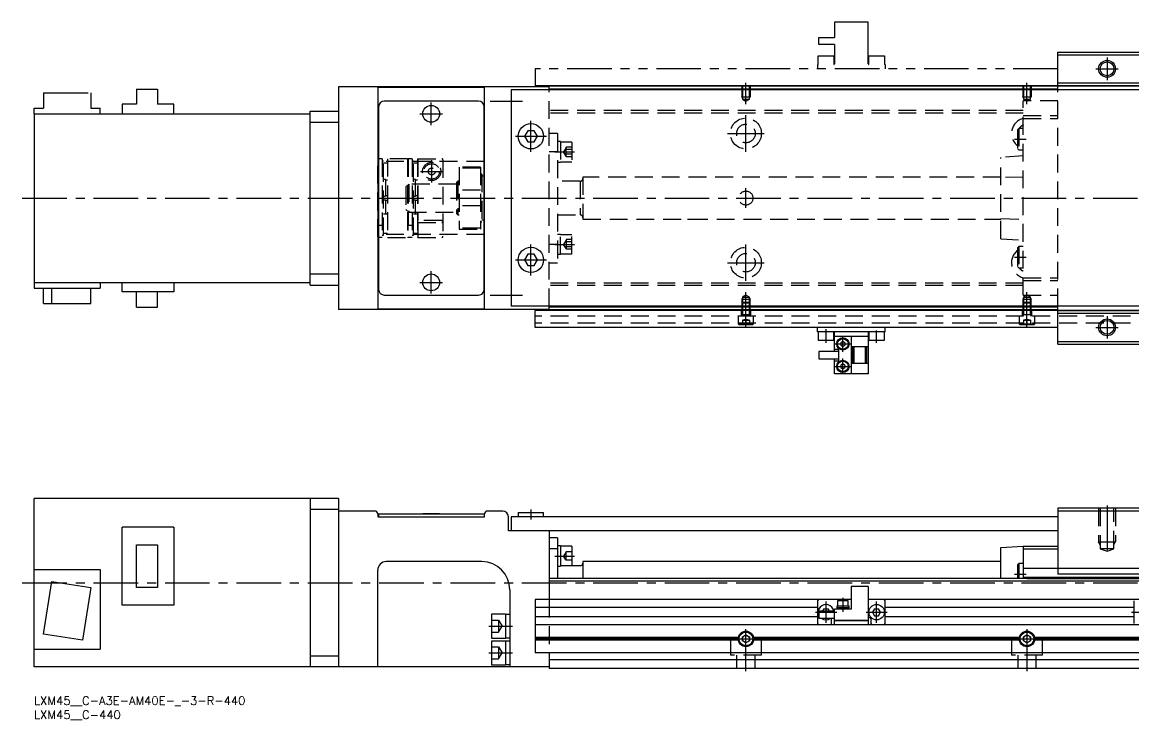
# Model space of a CAD drawing. Extents: x -4 to 777, y -8 to 240.
# Drawn here: x -4.2 to 391.3, y -8.3 to 240 of the extents above; entities that cross this region are included whole.
import ezdxf

# ---------------------------------------------------------------- set-up
doc = ezdxf.new("R2010")
doc.units = 0
doc.header["$LTSCALE"] = 0.5
for name, pattern in [('CENTER', [50.8, 31.75, -6.35, 6.35, -6.35]), ('DASHED', [19.05, 12.7, -6.35]), ('PHANTOM', [63.5, 31.75, -6.35, 6.35, -6.35, 6.35, -6.35])]:
    doc.linetypes.add(name, pattern=pattern)
for name, color, linetype in [('MSM_CENTER', 1, 'CENTER'), ('MSM_CONTINUOUS', 7, 'CONTINUOUS'), ('MSM_DASHED', 4, 'DASHED'), ('MSM_IMAGINARY', 6, 'PHANTOM'), ('MSM_NARROW', 5, 'CONTINUOUS'), ('MSM_PART_NUMBER', 7, 'CONTINUOUS')]:
    doc.layers.add(name, color=color, linetype=linetype)
doc.styles.get("Standard").update_dxf_attribs({"font": 'txt.shx', "height": 3, "bigfont": 'bigfont.shx'})

# ---------------------------------------------------------------- blocks, each defined once
blk = doc.blocks.new('*U8')
at = {"layer": 'MSM_PART_NUMBER'}
blk.add_text('LXM45__C-A3E-AM40E-_-3-R-440', height=3, dxfattribs=at).set_placement((0, -3))
blk = doc.blocks.new('*U9')
at = {"layer": 'MSM_PART_NUMBER'}
blk.add_text('LXM45__C-440', height=3, dxfattribs=at).set_placement((0, -8))

msp = doc.modelspace()

# ---------------------------------------------------------------- linework, layer by layer
at = {"layer": 'MSM_CENTER'}
for p, q in [((381.8, 227.38), (381.8, 219.38)), ((377.8, 223.38), (385.8, 223.38)), ((253.3, 210.87), (253.3, 218.38)), ((353.3, 210.87), (353.3, 218.38)), ((141.3, 203.38), (141.3, 211.38)), ((162.3, 211.88), (173.8, 211.88)), ((137.3, 207.38), (145.3, 207.38)), ((253.3, 193.88), (253.3, 206.88)), ((176.8, 193.88), (176.8, 204.88)), ((171.3, 199.38), (182.3, 199.38)), ((246.8, 200.38), (259.8, 200.38)), ((348.9, 198.38), (353, 198.38)), ((185.3, 193.83), (192.3, 193.83)), ((141.5, 182.88), (141.5, 190.88)), ((137.5, 186.88), (145.5, 186.88)), ((253.3, 173.88), (253.3, 180.88)), ((-4.2, 177.38), (637.3, 177.38)), ((176.8, 149.88), (176.8, 160.88)), ((185.3, 160.92), (192.3, 160.92)), ((253.3, 147.88), (253.3, 160.88)), ((171.3, 155.38), (182.3, 155.38)), ((246.8, 154.38), (259.8, 154.38)), ((348.9, 156.38), (353, 156.38)), ((141.3, 143.38), (141.3, 151.38)), ((137.3, 147.38), (145.3, 147.38)), ((162.3, 142.88), (173.8, 142.88)), ((253.3, 131.38), (253.3, 143.89)), ((353.3, 131.38), (353.3, 143.89)), ((381.8, 135.38), (381.8, 127.38)), ((281.8, 125.88), (281.8, 130.78)), ((377.8, 131.38), (385.8, 131.38)), ((287.8, 122.67), (287.8, 128.29)), ((299.8, 125.88), (299.8, 130.28)), ((284.99, 125.48), (290.61, 125.48)), ((287.8, 114.67), (287.8, 120.29)), ((284.99, 117.48), (290.61, 117.48)), ((381.8, 68), (381.8, 50.78)), ((141.3, 65.11), (141.3, 65)), ((176.8, 66.5), (176.8, 63)), ((185.3, 50), (192.3, 50)), ((-4.2, 40.5), (537.3, 40.5)), ((348.9, 43.5), (353, 43.5)), ((281.8, 26.25), (281.8, 33.75)), ((287.8, 35.1), (287.8, 30.1)), ((299.8, 26.25), (299.8, 33.75)), ((278.05, 30), (285.69, 30)), ((296.05, 30), (303.55, 30)), ((390.55, 30), (398.19, 30)), ((161.8, 25), (170.3, 25)), ((253.3, 9), (253.3, 24)), ((353.3, 24), (353.3, 9)), ((249.42, 20.5), (257.18, 20.5)), ((349.42, 20.5), (357.18, 20.5)), ((161.8, 15.5), (170.3, 15.5))]:
    msp.add_line(p, q, dxfattribs=at)
at = {"layer": 'MSM_CONTINUOUS'}
for p, q in [((364.3, 229.38), (445.3, 229.38)), ((364.3, 215.88), (364.3, 229.38)), ((364.3, 228.38), (445.3, 228.38)), ((364.3, 218.38), (445.3, 218.38)), ((108.3, 216.98), (108.3, 137.78)), ((183.3, 216.98), (108.3, 216.98)), ((122.3, 216.8), (122.3, 137.95)), ((160.3, 216.8), (122.3, 216.8)), ((160.3, 137.95), (160.3, 216.8)), ((634.8, 215.88), (169.8, 215.88)), ((169.8, 215.88), (169.8, 138.88)), ((623.3, 217.38), (183.3, 217.38)), ((183.3, 215.88), (183.3, 217.38)), ((364.3, 217.18), (183.3, 217.18)), ((364.3, 216.18), (183.3, 216.18)), ((364.3, 217.38), (445.3, 217.38)), ((122.6, 209.88), (122.6, 144.88)), ((158.2, 211.88), (124.6, 211.88)), ((160.2, 144.88), (160.2, 209.88)), ((0, 207.38), (0, 145.38)), ((0, 207.38), (98.3, 207.38)), ((98.3, 146.38), (98.3, 208.38)), ((98.3, 208.38), (108.3, 208.38)), ((122.6, 207.48), (122.3, 207.48)), ((98.3, 204.38), (108.3, 204.38)), ((122.6, 202.98), (122.3, 202.98)), ((175.65, 201.38), (174.49, 199.38)), ((174.49, 199.38), (175.65, 197.38)), ((177.95, 201.38), (175.65, 201.38)), ((179.11, 199.38), (177.95, 201.38)), ((177.95, 197.38), (179.11, 199.38)), ((175.65, 197.38), (177.95, 197.38)), ((122.6, 190.38), (122.3, 190.38)), ((160.3, 190.38), (160.2, 190.38)), ((160.3, 185.13), (160.2, 185.13)), ((160.2, 169.63), (160.3, 169.63)), ((122.6, 164.38), (122.3, 164.38)), ((160.3, 164.38), (160.2, 164.38)), ((175.65, 157.38), (174.49, 155.38)), ((174.49, 155.38), (175.65, 153.38)), ((177.95, 157.38), (175.65, 157.38)), ((179.11, 155.38), (177.95, 157.38)), ((177.95, 153.38), (179.11, 155.38)), ((98.3, 150.38), (108.3, 150.38)), ((122.6, 151.78), (122.3, 151.78)), ((160.3, 151.78), (160.2, 151.78)), ((175.65, 153.38), (177.95, 153.38)), ((0, 147.38), (98.3, 147.38)), ((23.5, 147.38), (23.5, 145.38)), ((31.35, 143.98), (31.35, 147.38)), ((49.7, 147.38), (49.7, 143.98)), ((98.3, 146.38), (108.3, 146.38)), ((122.3, 147.28), (122.6, 147.28)), ((0, 145.38), (23.5, 145.38)), ((3.4, 139.88), (3.4, 145.38)), ((6.37, 139.88), (6.37, 145.38)), ((20.2, 139.88), (20.2, 145.38)), ((49.7, 143.98), (31.35, 143.98)), ((36.47, 138.58), (36.47, 143.98)), ((43.93, 138.58), (43.93, 143.98)), ((124.6, 142.88), (158.2, 142.88)), ((3.4, 139.88), (20.2, 139.88)), ((36.47, 138.58), (43.93, 138.58)), ((634.8, 138.88), (169.8, 138.88)), ((183.3, 137.38), (183.3, 138.88)), ((364.3, 138.58), (183.3, 138.58)), ((364.3, 125.38), (364.3, 138.88)), ((183.3, 137.78), (108.3, 137.78)), ((122.3, 137.95), (160.3, 137.95)), ((628.3, 137.38), (178.3, 137.38)), ((178.3, 131.38), (178.3, 137.38)), ((364.3, 137.58), (183.3, 137.58)), ((364.3, 137.38), (445.3, 137.38)), ((364.3, 136.38), (445.3, 136.38)), ((364.3, 131.38), (178.3, 131.38)), ((278.8, 129.78), (278.8, 131.38)), ((302.8, 129.78), (302.8, 131.38)), ((302.8, 129.78), (278.8, 129.78)), ((279.05, 129.78), (279.05, 126.78)), ((279.05, 126.78), (284.55, 126.78)), ((284.55, 126.78), (284.55, 129.78)), ((284.8, 122.73), (284.8, 129.64)), ((296.8, 128.18), (284.8, 128.18)), ((290.8, 128.18), (290.8, 114.78)), ((296.8, 129.64), (296.8, 114.78)), ((297.05, 129.78), (297.05, 126.78)), ((297.05, 126.78), (302.55, 126.78)), ((302.55, 126.78), (302.55, 129.78)), ((279.3, 122.73), (279.3, 120.23)), ((286.3, 122.73), (279.3, 122.73)), ((286.3, 123.48), (284.8, 123.48)), ((286.3, 119.48), (286.3, 123.48)), ((287.8, 126.34), (287.05, 125.91)), ((287.05, 125.91), (287.05, 125.04)), ((287.05, 125.04), (287.8, 124.61)), ((288.55, 125.91), (287.8, 126.34)), ((287.8, 124.61), (288.55, 125.04)), ((288.55, 125.91), (288.55, 125.04)), ((296.8, 124.48), (290.8, 124.48)), ((291.3, 118.48), (291.3, 124.48)), ((291.8, 118.48), (291.8, 124.48)), ((295.8, 118.48), (295.8, 124.48)), ((296.3, 118.48), (296.3, 124.48)), ((364.3, 126.38), (445.3, 126.38)), ((364.3, 125.38), (445.3, 125.38)), ((279.3, 120.23), (286.3, 120.23)), ((284.8, 114.78), (284.8, 120.23)), ((284.8, 119.48), (286.3, 119.48)), ((296.8, 114.78), (284.8, 114.78)), ((287.8, 118.34), (287.05, 117.91)), ((287.05, 117.91), (287.05, 117.04)), ((287.05, 117.04), (287.8, 116.61)), ((288.55, 117.91), (287.8, 118.34)), ((287.8, 116.61), (288.55, 117.04)), ((288.55, 117.91), (288.55, 117.04)), ((296.8, 118.48), (290.8, 118.48)), ((0, 10.5), (0, 70.5)), ((108.3, 70.5), (0, 70.5)), ((98.3, 70.5), (98.3, 10.5)), ((108.3, 70.5), (108.3, 10.5)), ((108.3, 66.5), (98.3, 66.5)), ((121.3, 66), (108.3, 66)), ((122.3, 65), (122.3, 64)), ((122.3, 64), (160.3, 64)), ((122.6, 65), (160.2, 65)), ((122.6, 65), (122.6, 64)), ((138.3, 65.1), (144.3, 65.1)), ((138.3, 65.1), (138.3, 65)), ((144.3, 65), (144.3, 65.1)), ((160.2, 65), (160.2, 64)), ((160.3, 64), (160.3, 65)), ((166.8, 66), (161.3, 66)), ((168.8, 59), (168.8, 64)), ((169.8, 64), (169.8, 59)), ((364.3, 64), (169.8, 64)), ((172.3, 65.5), (172.3, 64)), ((172.3, 65.5), (181.3, 65.5)), ((181.3, 64), (181.3, 65.5)), ((364.3, 67), (364.3, 43.5)), ((445.3, 67), (364.3, 67)), ((445.3, 66), (364.3, 66)), ((31.35, 32.5), (31.35, 60.3)), ((49.7, 60.3), (31.35, 60.3)), ((49.7, 60.3), (49.7, 32.5)), ((364.3, 59), (168.8, 59)), ((183.3, 59), (183.3, 34.5)), ((186.3, 56.5), (183.3, 56.5)), ((186.3, 56.47), (186.3, 42)), ((36.47, 38.85), (36.47, 53.95)), ((36.47, 53.95), (43.93, 53.95)), ((43.93, 53.95), (43.93, 38.85)), ((186.3, 52.5), (183.3, 52.5)), ((187.3, 53.65), (186.3, 53.65)), ((187.3, 53.62), (187.3, 46.35)), ((191.3, 53.5), (187.3, 53.5)), ((191.3, 53.5), (191.3, 46.5)), ((344, 53), (352, 53.5)), ((344, 42), (344, 53)), ((352, 53.5), (364.3, 53.5)), ((352, 53.5), (352, 42)), ((352, 52.5), (364.3, 52.5)), ((159.3, 48), (125.3, 48)), ((195.3, 48), (195.3, 42)), ((344, 48), (195.3, 48)), ((0, 45.2), (23.5, 45.2)), ((23.5, 45.2), (23.5, 16.8)), ((122.3, 10.5), (122.3, 45)), ((186.3, 46.35), (187.3, 46.35)), ((194.3, 46.5), (187.28, 46.5)), ((350.4, 47.3), (349.9, 46.8)), ((349.9, 46.8), (349.9, 42)), ((352, 47.3), (350.4, 47.3)), ((350.4, 47.3), (350.4, 42)), ((457.6, 45.5), (352, 45.5)), ((3.4, 22.21), (6.37, 40.98)), ((6.37, 40.98), (20.2, 38.79)), ((397.3, 42), (183.3, 42)), ((397.3, 41), (183.3, 41)), ((397.3, 42.4), (352, 42.4)), ((353.3, 42), (397.3, 42)), ((445.3, 43.5), (364.3, 43.5)), ((20.2, 38.79), (17.23, 20.02)), ((43.93, 38.85), (36.47, 38.85)), ((169.3, 38), (169.3, 10.5)), ((296.8, 39.1), (290.8, 39.1)), ((290.8, 39.1), (290.8, 31.1)), ((296.8, 39.1), (296.8, 25.5)), ((49.7, 32.5), (31.35, 32.5)), ((178.3, 34.5), (178.3, 15.5)), ((290.8, 34.5), (178.3, 34.5)), ((278.8, 31.7), (178.3, 31.7)), ((278.8, 34), (278.8, 26)), ((285.6, 32.1), (285.6, 31.6)), ((290, 32.1), (285.6, 32.1)), ((285.9, 34.1), (285.9, 32.1)), ((289.7, 34.1), (285.9, 34.1)), ((289.7, 32.1), (289.7, 34.1)), ((290, 31.6), (290, 32.1)), ((403.3, 34.5), (296.8, 34.5)), ((302.8, 26), (302.8, 34)), ((391.3, 31.7), (302.8, 31.7)), ((391.3, 34), (391.3, 26)), ((167.8, 29.25), (162.8, 29.25)), ((162.8, 29.25), (162.8, 20.75)), ((167.8, 29.25), (167.8, 20.75)), ((169.3, 29.15), (167.8, 29.15)), ((278.8, 28.3), (178.3, 28.3)), ((278.8, 30.3), (278.62, 30)), ((278.62, 30), (278.8, 29.7)), ((284.8, 30.35), (279.3, 30.35)), ((279.3, 30.35), (279.3, 27.85)), ((279.3, 27.85), (284.8, 27.85)), ((281.08, 31.25), (280.56, 30.35)), ((281.08, 31.25), (282.52, 31.25)), ((283.04, 30.35), (282.52, 31.25)), ((290.8, 31.1), (284.8, 31.1)), ((284.8, 25.5), (284.8, 31.1)), ((290, 31.6), (285.6, 31.6)), ((285.8, 31.6), (285.8, 31.1)), ((289.8, 31.1), (289.8, 31.6)), ((299.08, 31.25), (298.36, 30)), ((298.36, 30), (299.08, 28.75)), ((299.08, 31.25), (300.52, 31.25)), ((299.08, 28.75), (300.52, 28.75)), ((301.24, 30), (300.52, 31.25)), ((300.52, 28.75), (301.24, 30)), ((302.98, 30), (302.8, 30.3)), ((302.8, 29.7), (302.98, 30)), ((391.3, 28.3), (302.8, 28.3)), ((391.3, 30.3), (391.12, 30)), ((391.12, 30), (391.3, 29.7)), ((628.3, 25.5), (178.3, 25.5)), ((283.8, 26), (283.8, 27.6)), ((284.8, 27.15), (296.8, 27.15)), ((284.8, 27.1), (296.8, 27.1)), ((284.85, 27.15), (284.85, 27.1)), ((296.75, 27.15), (296.75, 27.1)), ((297.8, 27.6), (297.8, 26)), ((17.23, 20.02), (3.4, 22.21)), ((162.8, 20.75), (167.8, 20.75)), ((167.8, 20.85), (169.3, 20.85)), ((250.6, 21), (178.3, 21)), ((250.55, 20.5), (178.3, 20.5)), ((250.6, 20), (178.3, 20)), ((252.05, 21.22), (253.3, 21.94)), ((252.05, 19.78), (252.05, 21.22)), ((253.3, 19.06), (252.05, 19.78)), ((253.3, 21.94), (254.55, 21.22)), ((254.55, 19.78), (253.3, 19.06)), ((254.55, 21.22), (254.55, 19.78)), ((350.6, 21), (256, 21)), ((350.6, 20), (256, 20)), ((350.55, 20.5), (256.05, 20.5)), ((352.05, 21.22), (353.3, 21.94)), ((352.05, 19.78), (352.05, 21.22)), ((353.3, 19.06), (352.05, 19.78)), ((353.3, 21.94), (354.55, 21.22)), ((354.55, 19.78), (353.3, 19.06)), ((354.55, 21.22), (354.55, 19.78)), ((450.6, 21), (356, 21)), ((450.6, 20), (356, 20)), ((450.55, 20.5), (356.05, 20.5)), ((0, 16.8), (23.5, 16.8)), ((167.8, 19.75), (162.8, 19.75)), ((162.8, 19.75), (162.8, 11.25)), ((167.8, 19.75), (167.8, 11.25)), ((169.3, 19.65), (167.8, 19.65)), ((98.3, 14.5), (108.3, 14.5)), ((628.3, 15.5), (178.3, 15.5)), ((183.3, 15.5), (183.3, 10)), ((623.3, 13), (183.3, 13)), ((183.3, 10.5), (0, 10.5)), ((162.8, 11.25), (167.8, 11.25)), ((167.8, 11.35), (169.3, 11.35)), ((623.3, 10), (183.3, 10))]:
    msp.add_line(p, q, dxfattribs=at)
for centre, radius in [((381.8, 223.38), 2.46), ((141.3, 207.38), 3), ((176.8, 199.38), 4.5), ((176.8, 155.38), 4.5), ((141.3, 147.38), 3), ((381.8, 131.38), 2.46), ((287.8, 125.48), 2.2), ((287.8, 125.48), 1.9), ((287.8, 117.48), 2.2), ((287.8, 117.48), 1.9), ((299.8, 30), 2.75), ((253.3, 20.5), 2.75), ((253.3, 20.5), 2.45), ((253.3, 20.5), 1.25), ((353.3, 20.5), 2.75), ((353.3, 20.5), 2.45), ((353.3, 20.5), 1.25)]:
    msp.add_circle(centre, radius, dxfattribs=at)
for centre, radius, start, end in [((124.6, 209.88), 2, 90, 180), ((158.2, 209.88), 2, 0, 90), ((124.6, 144.88), 2, 180, 270), ((158.2, 144.88), 2, 270, 0), ((284.55, 129.24), 0.531, 67.7887, 89.707), ((284.7, 129.65), 0.0991, 355.8281, 61.8151), ((296.9, 129.65), 0.0991, 118.1849, 184.1719), ((297.05, 129.24), 0.531, 90.293, 112.2113), ((121.3, 65), 1, 0, 90), ((161.3, 65), 1, 90.3138, 180), ((166.77, 63.97), 2.03, 0.8442, 89.1558), ((125.3, 45), 3, 90, 180), ((159.3, 38), 10, 0, 90), ((194.3, 47.5), 1, 270, 0), ((279.3, 34), 0.5, 90, 180), ((281.8, 30), 2.75, 7.312, 204.62), ((302.3, 34), 0.5, 0, 90), ((281.8, 30), 2.75, 231.4273, 308.5727), ((284.3, 27.6), 0.5, 150, 180), ((284.28, 27.59), 0.517, 4.3661, 29.8325), ((297.3, 27.6), 0.5, 0, 180), ((279.3, 26), 0.5, 180, 270), ((283.3, 26), 0.5, 270, 0), ((298.3, 26), 0.5, 180, 270), ((302.3, 26), 0.5, 270, 0)]:
    msp.add_arc(centre, radius, start, end, dxfattribs=at)
at = {"layer": 'MSM_DASHED'}
for p, q in [((122.3, 216.8), (122.3, 216.98)), ((183.3, 138.88), (183.3, 215.88)), ((251.8, 217.38), (251.8, 213.38)), ((252.07, 217.38), (252.07, 212.58)), ((254.53, 212.58), (254.53, 217.38)), ((254.8, 217.38), (254.8, 213.38)), ((351.8, 217.38), (351.8, 213.38)), ((352.07, 217.38), (352.07, 212.58)), ((354.53, 212.58), (354.53, 217.38)), ((354.8, 217.38), (354.8, 213.38)), ((364.3, 138.88), (364.3, 215.88)), ((251.8, 213.38), (254.8, 213.38)), ((252.07, 212.91), (251.8, 213.38)), ((252.07, 212.58), (253.3, 211.87)), ((252.07, 212.58), (254.53, 212.58)), ((253.3, 211.87), (254.53, 212.58)), ((254.53, 212.91), (254.8, 213.38)), ((351.8, 213.38), (354.8, 213.38)), ((352.07, 212.91), (351.8, 213.38)), ((364.3, 211.98), (352, 211.98)), ((352, 142.78), (352, 211.98)), ((352.07, 212.58), (354.53, 212.58)), ((352.07, 212.58), (353.11, 211.98)), ((353.49, 211.98), (354.53, 212.58)), ((354.53, 212.91), (354.8, 213.38)), ((352, 208.52), (183.3, 208.52)), ((352, 207.63), (183.3, 207.63)), ((352, 206.73), (364.3, 206.73)), ((352, 205.73), (364.3, 205.73)), ((350.4, 202.18), (349.9, 201.68)), ((352, 202.18), (350.4, 202.18)), ((350.4, 202.18), (350.4, 194.58)), ((186.3, 200.38), (183.3, 200.38)), ((186.3, 200.38), (186.3, 154.38)), ((349.9, 201.68), (349.9, 195.08)), ((186.3, 193.9), (183.3, 193.9)), ((187.3, 197.48), (186.3, 197.48)), ((187.3, 197.48), (187.3, 190.18)), ((191.3, 197.33), (187.3, 197.33)), ((189.3, 195.33), (188.43, 193.83)), ((189.3, 192.33), (188.43, 193.83)), ((189.3, 192.1), (189.3, 195.56)), ((191.3, 195.56), (189.3, 195.56)), ((191.3, 194.7), (189.3, 194.7)), ((191.3, 197.33), (191.3, 190.33)), ((349.9, 195.08), (350.4, 194.58)), ((350.4, 194.58), (352, 194.58)), ((122.4, 191.35), (122.3, 191.24)), ((122.3, 163.48), (122.3, 191.28)), ((123.9, 191.35), (122.4, 191.35)), ((122.4, 191.35), (122.4, 167.8)), ((160.2, 190.38), (122.6, 190.38)), ((123.9, 191.35), (123.9, 163.41)), ((124.3, 190.58), (123.9, 190.58)), ((124.3, 164.18), (124.3, 190.58)), ((125.8, 189.85), (124.3, 189.85)), ((132.9, 191.38), (125.8, 191.38)), ((125.8, 191.38), (125.8, 163.38)), ((133, 191.28), (132.9, 191.38)), ((132.9, 191.38), (132.9, 163.38)), ((133.1, 191.35), (133, 191.24)), ((133, 191.28), (133, 163.48)), ((134.6, 191.35), (133.1, 191.35)), ((133.1, 191.35), (133.1, 167.8)), ((134.6, 191.35), (134.6, 163.41)), ((135, 190.58), (134.6, 190.58)), ((135, 164.18), (135, 190.58)), ((136.5, 189.85), (135, 189.85)), ((136.5, 191.27), (136.6, 191.37)), ((136.5, 191.27), (136.5, 163.48)), ((136.6, 191.37), (145.1, 191.37)), ((136.6, 191.37), (136.6, 169.45)), ((145.5, 190.97), (145.5, 163.78)), ((186.3, 190.18), (187.3, 190.18)), ((187.3, 190.33), (191.3, 190.33)), ((191.3, 192.96), (189.3, 192.96)), ((191.3, 192.1), (189.3, 192.1)), ((352, 192.38), (344, 191.82)), ((344, 162.93), (344, 191.82)), ((151.3, 188.38), (151.3, 166.38)), ((158.8, 188.38), (151.3, 188.38)), ((158.8, 188.01), (151.3, 188.01)), ((158.8, 188.38), (158.8, 166.38)), ((125.05, 183.99), (124.3, 183.99)), ((125.05, 183.99), (125.05, 178.09)), ((125.8, 183.79), (125.05, 183.79)), ((133.3, 182.38), (132.3, 181.38)), ((133.3, 182.38), (133.3, 172.38)), ((150.3, 182.38), (133.3, 182.38)), ((135.75, 183.99), (135, 183.99)), ((135.75, 178.09), (135.75, 183.99)), ((136.5, 183.79), (135.75, 183.79)), ((150.8, 183.38), (150.3, 182.88)), ((150.3, 182.88), (150.3, 171.88)), ((150.8, 183.38), (150.8, 171.38)), ((151.3, 183.38), (150.8, 183.38)), ((159.3, 185.88), (158.8, 185.88)), ((159.3, 185.88), (159.3, 168.88)), ((160.2, 185.13), (159.3, 185.13)), ((194.3, 183.38), (186.3, 183.38)), ((194.3, 183.38), (194.3, 171.38)), ((195.3, 184.88), (195.3, 169.88)), ((344, 184.88), (195.3, 184.88)), ((352, 184.86), (344, 184.61)), ((124.3, 178.09), (125.05, 178.09)), ((125.05, 178.29), (125.8, 178.29)), ((132.3, 181.38), (132.3, 173.38)), ((135, 178.09), (135.75, 178.09)), ((135.75, 178.29), (136.5, 178.29)), ((158.8, 180.17), (151.3, 180.17)), ((125.05, 176.67), (124.3, 176.67)), ((125.05, 176.67), (125.05, 171.61)), ((125.8, 176.47), (125.05, 176.47)), ((135.75, 176.67), (135, 176.67)), ((135.75, 171.61), (135.75, 176.67)), ((136.5, 176.47), (135.75, 176.47)), ((158.8, 174.58), (151.3, 174.58)), ((125.8, 171.61), (124.3, 171.61)), ((132.3, 173.38), (133.3, 172.38)), ((133.3, 172.38), (150.3, 172.38)), ((136.5, 171.61), (135, 171.61)), ((150.3, 171.88), (150.8, 171.38)), ((150.8, 171.38), (151.3, 171.38)), ((186.3, 171.38), (194.3, 171.38)), ((344, 170.14), (352, 169.89)), ((122.3, 167.9), (122.4, 167.8)), ((122.4, 167.8), (123.9, 167.8)), ((133, 167.9), (133.1, 167.8)), ((133.1, 167.8), (134.6, 167.8)), ((136.6, 169.45), (136.5, 169.51)), ((136.5, 168.71), (136.6, 168.65)), ((145.1, 169.45), (136.6, 169.45)), ((136.6, 168.65), (145.1, 168.65)), ((136.6, 168.65), (136.6, 163.38)), ((158.8, 166.74), (151.3, 166.74)), ((151.3, 166.38), (158.8, 166.38)), ((158.8, 168.88), (159.3, 168.88)), ((159.3, 169.63), (160.2, 169.63)), ((195.3, 169.88), (344, 169.88)), ((232.5, 169.89), (241.8, 169.89)), ((122.4, 163.41), (122.3, 163.52)), ((123.9, 163.41), (122.4, 163.41)), ((160.2, 164.38), (122.6, 164.38)), ((123.9, 164.18), (124.3, 164.18)), ((124.3, 164.91), (125.8, 164.91)), ((125.8, 163.38), (132.9, 163.38)), ((132.9, 163.38), (133, 163.48)), ((133.1, 163.41), (133, 163.52)), ((134.6, 163.41), (133.1, 163.41)), ((134.6, 164.18), (135, 164.18)), ((135, 164.91), (136.5, 164.91)), ((136.5, 163.48), (136.6, 163.38)), ((136.6, 163.38), (145.1, 163.38)), ((186.3, 164.57), (187.3, 164.57)), ((187.3, 157.27), (187.3, 164.57)), ((187.3, 164.42), (191.3, 164.42)), ((189.3, 162.42), (188.43, 160.92)), ((189.3, 162.65), (189.3, 159.19)), ((191.3, 162.65), (189.3, 162.65)), ((191.3, 157.42), (191.3, 164.42)), ((344, 162.93), (352, 162.38)), ((186.3, 160.85), (183.3, 160.85)), ((189.3, 159.42), (188.43, 160.92)), ((191.3, 161.79), (189.3, 161.79)), ((191.3, 160.05), (189.3, 160.05)), ((191.3, 159.19), (189.3, 159.19)), ((350.4, 160.18), (349.9, 159.68)), ((349.9, 159.68), (349.9, 153.08)), ((350.4, 160.18), (350.4, 152.58)), ((352, 160.18), (350.4, 160.18)), ((183.3, 154.38), (186.3, 154.38)), ((187.3, 157.27), (186.3, 157.27)), ((191.3, 157.42), (187.3, 157.42)), ((349.9, 153.08), (350.4, 152.58)), ((350.4, 152.58), (352, 152.58)), ((352, 147.13), (183.3, 147.13)), ((352, 149.03), (364.3, 149.03)), ((352, 148.03), (364.3, 148.03)), ((352, 146.23), (183.3, 146.23)), ((253.3, 142.89), (252.07, 142.18)), ((254.53, 142.18), (253.3, 142.89)), ((352, 142.78), (364.3, 142.78)), ((353.11, 142.78), (352.07, 142.18)), ((354.53, 142.18), (353.49, 142.78)), ((252.07, 141.84), (251.8, 141.38)), ((251.8, 141.38), (251.8, 135.38)), ((251.8, 141.38), (254.8, 141.38)), ((252.07, 140.38), (251.8, 140.1)), ((251.8, 140.1), (254.8, 140.1)), ((252.07, 142.18), (252.07, 135.84)), ((252.07, 142.18), (254.53, 142.18)), ((252.07, 140.38), (254.53, 140.38)), ((254.53, 135.84), (254.53, 142.18)), ((254.53, 141.84), (254.8, 141.38)), ((254.8, 140.1), (254.53, 140.38)), ((254.8, 135.38), (254.8, 141.38)), ((352.07, 141.84), (351.8, 141.38)), ((351.8, 141.38), (351.8, 135.38)), ((351.8, 141.38), (354.8, 141.38)), ((352.07, 140.38), (351.8, 140.1)), ((351.8, 140.1), (354.8, 140.1)), ((352.07, 142.18), (352.07, 135.84)), ((352.07, 142.18), (354.53, 142.18)), ((352.07, 140.38), (354.53, 140.38)), ((354.53, 135.84), (354.53, 142.18)), ((354.53, 141.84), (354.8, 141.38)), ((354.8, 140.1), (354.53, 140.38)), ((354.8, 135.38), (354.8, 141.38)), ((122.3, 137.95), (122.3, 137.78)), ((628.3, 135.38), (178.3, 135.38)), ((250.55, 135.38), (250.55, 132.68)), ((251.55, 137.38), (251.55, 135.38)), ((254.8, 135.84), (251.8, 135.84)), ((252.07, 135.84), (251.8, 135.38)), ((254.53, 135.84), (254.8, 135.38)), ((255.05, 135.38), (255.05, 137.38)), ((256.05, 132.68), (256.05, 135.38)), ((350.55, 135.38), (350.55, 132.68)), ((351.55, 137.38), (351.55, 135.38)), ((354.8, 135.84), (351.8, 135.84)), ((352.07, 135.84), (351.8, 135.38)), ((354.53, 135.84), (354.8, 135.38)), ((355.05, 135.38), (355.05, 137.38)), ((356.05, 132.68), (356.05, 135.38)), ((628.3, 132.88), (178.3, 132.88)), ((250.55, 132.68), (250.85, 132.38)), ((250.55, 132.68), (256.05, 132.68)), ((250.85, 132.38), (255.75, 132.38)), ((253.3, 134.21), (252.05, 133.88)), ((252.05, 133.88), (252.05, 132.38)), ((252.05, 133.88), (254.55, 133.88)), ((254.55, 133.88), (253.3, 134.21)), ((253.3, 133.88), (253.3, 132.38)), ((254.55, 133.88), (254.55, 132.38)), ((255.75, 132.38), (256.05, 132.68)), ((350.55, 132.68), (350.85, 132.38)), ((350.55, 132.68), (356.05, 132.68)), ((350.85, 132.38), (355.75, 132.38)), ((353.3, 134.21), (352.05, 133.88)), ((352.05, 133.88), (352.05, 132.38)), ((352.05, 133.88), (354.55, 133.88)), ((354.55, 133.88), (353.3, 134.21)), ((353.3, 133.88), (353.3, 132.38)), ((354.55, 133.88), (354.55, 132.38)), ((355.75, 132.38), (356.05, 132.68)), ((378.8, 67), (378.8, 55)), ((379.34, 67), (379.34, 52.6)), ((384.26, 52.6), (384.26, 67)), ((384.8, 67), (384.8, 55)), ((189.3, 51.5), (188.43, 50)), ((189.3, 48.5), (189.3, 51.5)), ((191.3, 51.5), (189.3, 51.5)), ((378.8, 55), (384.8, 55)), ((379.34, 54.06), (378.8, 55)), ((379.34, 52.6), (381.8, 51.78)), ((384.26, 52.6), (379.34, 52.6)), ((381.8, 51.78), (384.26, 52.6)), ((384.26, 54.06), (384.8, 55)), ((189.3, 48.5), (188.43, 50)), ((189.3, 50), (191.3, 50)), ((191.3, 48.5), (189.3, 48.5)), ((183.3, 34.5), (183.3, 15.5)), ((162.8, 27.13), (165.3, 27.13)), ((162.8, 25), (165.3, 25)), ((165.3, 27.13), (165.3, 22.88)), ((165.3, 27.13), (166.53, 25)), ((165.3, 22.88), (166.53, 25)), ((162.8, 22.88), (165.3, 22.88)), ((247.8, 21), (247.8, 14.7)), ((258.8, 14.7), (258.8, 21)), ((347.8, 21), (347.8, 14.7)), ((358.8, 14.7), (358.8, 21)), ((162.8, 17.63), (165.3, 17.63)), ((165.3, 17.63), (165.3, 13.38)), ((165.3, 17.63), (166.53, 15.5)), ((162.8, 15.5), (165.3, 15.5)), ((162.8, 13.38), (165.3, 13.38)), ((165.3, 13.38), (166.53, 15.5)), ((258.8, 14.7), (247.8, 14.7)), ((250, 14.7), (250, 10)), ((256.6, 10), (256.6, 14.7)), ((358.8, 14.7), (347.8, 14.7)), ((350, 14.7), (350, 10)), ((356.6, 10), (356.6, 14.7))]:
    msp.add_line(p, q, dxfattribs=at)
for centre, radius in [((253.3, 200.38), 5.5), ((253.3, 200.38), 3.3), ((141.5, 186.88), 3.25), ((141.5, 186.88), 2.75), ((141.5, 186.88), 1.23), ((253.3, 177.38), 2.5), ((253.3, 154.38), 5.5), ((253.3, 154.38), 3.3)]:
    msp.add_circle(centre, radius, dxfattribs=at)
for centre, radius, start, end in [((353.3, 200.38), 5.5, 103.672, 231.8165), ((353.3, 200.38), 3.3, 113.1998, 146.9449), ((145.1, 190.97), 0.4, 0.0053, 89.957), ((194.3, 184.38), 1, 270, 0), ((194.3, 170.38), 1, 0, 90), ((145.12, 169.89), 0.441, 267.2979, 328.6423), ((145.1, 169.05), 0.4, 270, 0), ((145.1, 163.78), 0.4, 270, 0), ((353.3, 154.38), 5.5, 128.1835, 256.328), ((353.3, 154.38), 3.3, 213.0564, 246.8002)]:
    msp.add_arc(centre, radius, start, end, dxfattribs=at)
at = {"layer": 'MSM_IMAGINARY'}
for p, q in [((284.8, 239.98), (284.8, 234.53)), ((296.8, 239.98), (284.8, 239.98)), ((296.8, 225.11), (296.8, 239.98)), ((279.3, 232.03), (279.3, 234.53)), ((279.3, 234.53), (284.8, 234.53)), ((284.8, 232.03), (279.3, 232.03)), ((284.8, 232.03), (284.8, 225.11)), ((279.05, 227.98), (284.55, 227.98)), ((279.05, 224.98), (279.05, 227.98)), ((284.55, 227.98), (284.55, 224.98)), ((297.05, 227.98), (302.55, 227.98)), ((297.05, 224.98), (297.05, 227.98)), ((302.55, 227.98), (302.55, 224.98)), ((364.3, 223.38), (178.3, 223.38)), ((178.3, 223.38), (178.3, 217.38)), ((278.8, 224.98), (278.8, 223.38)), ((279.05, 224.98), (278.8, 224.98)), ((302.8, 224.98), (302.55, 224.98)), ((302.8, 224.98), (302.8, 223.38)), ((3.4, 214.88), (3.4, 209.38)), ((3.4, 214.88), (20.2, 214.88)), ((20.2, 214.88), (20.2, 209.38)), ((36.47, 216.18), (36.47, 210.78)), ((36.47, 216.18), (43.93, 216.18)), ((43.93, 216.18), (43.93, 210.78)), ((183.3, 217.38), (178.3, 217.38)), ((31.35, 210.78), (31.35, 207.38)), ((36.47, 210.78), (31.35, 210.78)), ((49.7, 210.78), (43.93, 210.78)), ((49.7, 207.38), (49.7, 210.78)), ((0, 209.38), (3.4, 209.38)), ((0, 207.38), (0, 209.38)), ((20.2, 209.38), (23.5, 209.38)), ((23.5, 207.38), (23.5, 209.38))]:
    msp.add_line(p, q, dxfattribs=at)
for centre, radius, start, end in [((284.56, 225.45), 0.475, 268.452, 292.8578), ((284.7, 225.1), 0.0991, 298.1849, 4.1719), ((296.9, 225.1), 0.0991, 175.8281, 241.8151), ((297.04, 225.45), 0.475, 247.1422, 271.548)]:
    msp.add_arc(centre, radius, start, end, dxfattribs=at)
at = {"layer": 'MSM_NARROW'}
for centre in [(381.8, 223.38), (381.8, 131.38)]:
    msp.add_circle(centre, 3, dxfattribs=at)

# ---------------------------------------------------------------- block references
at = {"layer": 'MSM_CONTINUOUS'}
for name in ['*U8', '*U9']:
    msp.add_blockref(name, (0, 0), dxfattribs=at)

doc.saveas('drawing.dxf')
